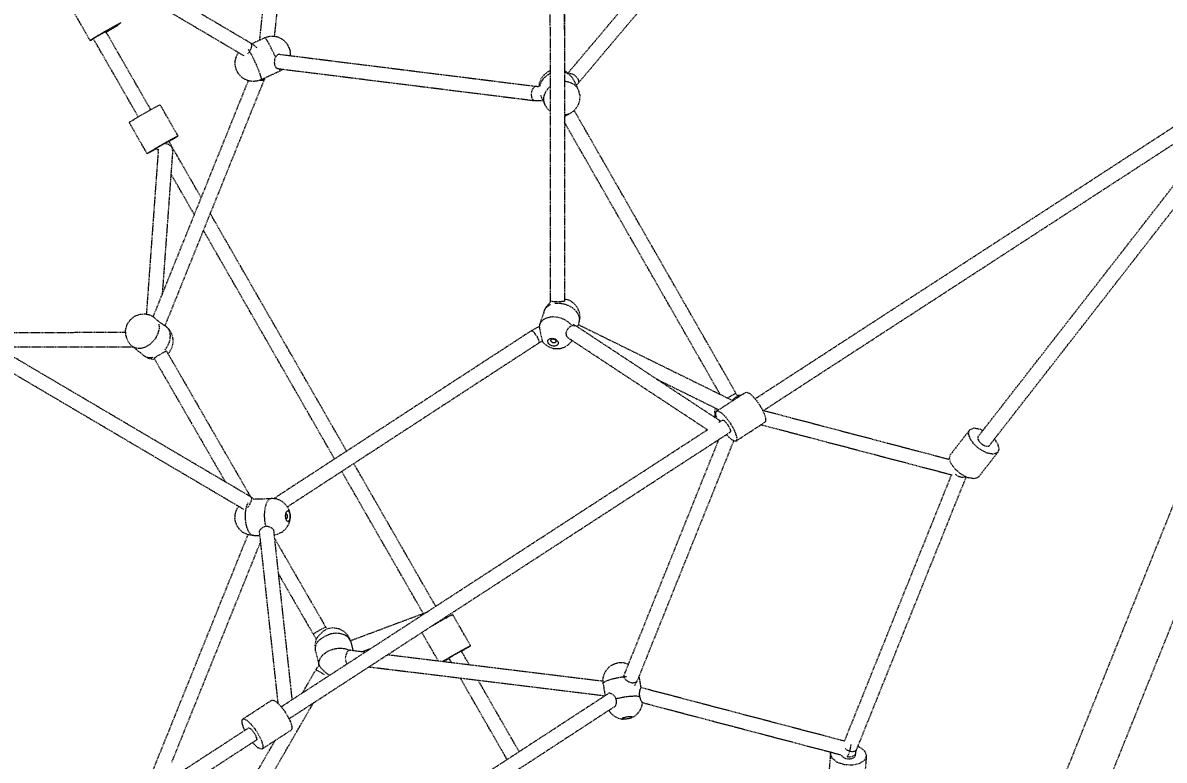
# Model space of a CAD drawing. Header units: millimetres. Extents: x -4083 to 4058, y -3576 to 3464.
# Drawn here: x 473 to 2061, y -401 to 624 of the extents above; entities that cross this region are included whole.
import ezdxf

# ---------------------------------------------------------------- set-up
doc = ezdxf.new("R2010")
doc.units = ezdxf.units.MM
doc.linetypes.add('HIDDEN', pattern=[1.905, 1.27, -0.635])
for name, color, linetype in [('DIKOM_ОБЪЕКТ', 7, 'Continuous'), ('DIKOM_РАЗМЕР_ЗОНА', 7, 'Continuous'), ('DIKOM_РАЗМЕР_ОБЪЕКТА', 7, 'Continuous')]:
    doc.layers.add(name, color=color, linetype=linetype)
doc.styles.add('style1', font='arialbd.ttf', dxfattribs={"width": 0.8})
doc.dimstyles.new('1-50', dxfattribs={"dimtxt": 300, "dimasz": 200, "dimexe": 100, "dimexo": 0, "dimgap": 100, "dimtad": 1, "dimtxsty": 'style1', "dimcen": 200, "dimclrd": 7, "dimclre": 7, "dimclrt": 7, "dimadec": 1, "dimazin": 2, "dimtfac": 1, "dimtmove": 0, "dimatfit": 2, "dimfxl": 0, "dimlwd": 25, "dimlwe": 18, "dimarcsym": 0})

# ---------------------------------------------------------------- blocks, each defined once
blk = doc.blocks.new('*D0')
at = {"layer": 'Defpoints', "color": 0, "transparency": 16777216}
for p in [(-1721.8, 671.9), (2519, 657.8), (2519, -1847.3)]:
    blk.add_point(p, dxfattribs=at)
at = {"layer": 'DIKOM_РАЗМЕР_ОБЪЕКТА', "color": 7, "lineweight": 18, "transparency": 16777216}
for p, q in [((-1721.8, 671.9), (-1721.8, -1947.3)), ((2519, 657.8), (2519, -1947.3))]:
    blk.add_line(p, q, dxfattribs=at)
at = {"layer": 'DIKOM_РАЗМЕР_ОБЪЕКТА', "color": 7, "lineweight": 25, "transparency": 16777216}
blk.add_line((-1521.8, -1847.3), (2319, -1847.3), dxfattribs=at)
at = {"layer": 'DIKOM_РАЗМЕР_ОБЪЕКТА', "color": 7, "transparency": 16777216}
for points in [[(-1521.8, -1814), (-1521.8, -1880.7), (-1721.8, -1847.3)], [(2319, -1814), (2319, -1880.7), (2519, -1847.3)]]:
    blk.add_solid(points, dxfattribs=at)
at = {"layer": 'DIKOM_РАЗМЕР_ОБЪЕКТА', "color": 7, "transparency": 16777216, "insert": (341, -1568.6), "char_height": 300, "attachment_point": 5, "style": 'style1'}
blk.add_mtext('{\\fArial|b0|i0|c204|p34;\\H1.16667x;4150}', dxfattribs=at)
blk = doc.blocks.new('*D3')
at = {"layer": 'Defpoints', "color": 0, "transparency": 16777216}
for p in [(-3254.8, 990.5), (4056.9, 952.4), (4056.9, -3475.9)]:
    blk.add_point(p, dxfattribs=at)
at = {"layer": 'DIKOM_РАЗМЕР_ЗОНА', "color": 7, "lineweight": 18, "transparency": 16777216}
for p, q in [((-3254.8, 990.5), (-3254.8, -3575.9)), ((4056.9, 952.4), (4056.9, -3575.9))]:
    blk.add_line(p, q, dxfattribs=at)
at = {"layer": 'DIKOM_РАЗМЕР_ЗОНА', "color": 7, "lineweight": 25, "transparency": 16777216}
blk.add_line((-3054.8, -3475.9), (3856.9, -3475.9), dxfattribs=at)
at = {"layer": 'DIKOM_РАЗМЕР_ЗОНА', "color": 7, "transparency": 16777216}
for points in [[(-3054.8, -3442.6), (-3054.8, -3509.2), (-3254.8, -3475.9)], [(3856.9, -3442.6), (3856.9, -3509.2), (4056.9, -3475.9)]]:
    blk.add_solid(points, dxfattribs=at)
at = {"layer": 'DIKOM_РАЗМЕР_ЗОНА', "color": 7, "transparency": 16777216, "insert": (401.1, -3197.1), "char_height": 300, "attachment_point": 5, "style": 'style1'}
blk.add_mtext('{\\fArial|b0|i0|c204|p34;\\H1.16667x;7300}', dxfattribs=at)

msp = doc.modelspace()

# ---------------------------------------------------------------- linework, layer by layer
at = {"layer": 'DIKOM_ОБЪЕКТ', "color": 7, "linetype": 'HIDDEN', "lineweight": 15}
for p, q in [((830.096, 867.369), (802.441, 599.964)), ((848.939, 855.15), (823.114, 605.438)), ((1231.738, 554.36), (1436.757, 797.27)), ((1245.862, 540.086), (1441.475, 771.852)), ((791.304, 595.553), (520.739, 755.049)), ((781.147, 578.323), (501.953, 742.907)), ((1206.736, 685.552), (1207.17, 236.963)), ((1226.744, 677.451), (1227.17, 236.983)), ((1227.633, 533.234), (1226.887, 677.437)), ((541.85, 643.024), (566.733, 599.676)), ((596.935, 617.707), (603.792, 621.468)), ((605.094, 620.529), (603.129, 619.285)), ((603.792, 621.468), (608.28, 623.789)), ((605.49, 620.85), (604.982, 621.736)), ((605.472, 620.84), (605.094, 620.529)), ((605.222, 621.317), (607.877, 622.974)), ((609.718, 624.35), (608.28, 623.789)), ((587.653, 611.795), (588.161, 610.91)), ((588.179, 610.92), (588.557, 611.231)), ((588.269, 610.929), (588.179, 610.92)), ((589.654, 611.596), (588.269, 610.929)), ((588.557, 611.231), (590.523, 612.476)), ((588.751, 613.079), (596.935, 617.707)), ((651.21, 503.527), (589.22, 611.518)), ((592.448, 613.104), (589.654, 611.596)), ((590.523, 612.476), (593.704, 614.377)), ((596.13, 615.175), (592.448, 613.104)), ((599.948, 617.383), (596.13, 615.175)), ((603.129, 619.285), (599.948, 617.383)), ((568.171, 600.238), (566.733, 599.677)), ((568.171, 600.238), (571.612, 602.018)), ((633.867, 493.565), (571.46, 602.284)), ((799.539, 589.457), (791.304, 595.553)), ((809.765, 603.317), (791.878, 595.128)), ((839.688, 596.689), (839.855, 596.479)), ((839.855, 596.479), (840.281, 595.857)), ((840.281, 595.857), (840.786, 595.022)), ((840.786, 595.022), (841.35, 594.004)), ((841.35, 594.004), (841.952, 592.843)), ((841.952, 592.843), (842.57, 591.582)), ((842.57, 591.582), (843.177, 590.272)), ((843.177, 590.272), (843.755, 588.958)), ((830.229, 580.61), (827.617, 579.953)), ((830.229, 580.61), (1187.708, 536.027)), ((845.325, 584.69), (845.455, 584.093)), ((845.752, 579.993), (845.455, 584.093)), ((845.623, 578.69), (845.752, 579.993)), ((1642.287, -1120.542), (2323.748, 574.158)), ((830.921, 557.11), (804.659, 545.086)), ((827.754, 560.764), (1185.233, 516.181)), ((830.921, 557.11), (835.211, 559.834)), ((1206.86, 557.701), (1205.615, 557.332)), ((654.542, 215.134), (787.125, 543.818)), ((671.175, 202.905), (809.974, 547)), ((803.229, 544.614), (805.453, 544.395)), ((809.974, 547), (810.132, 547.592)), ((1232.297, 553.925), (1232.834, 554.218)), ((1232.834, 554.218), (1236.208, 553.991)), ((1236.208, 553.991), (1239.981, 552.288)), ((1239.532, 545.209), (1245.978, 531.51)), ((1243.141, 537.539), (1245.862, 540.086)), ((1245.802, 546.027), (1246.698, 542.709)), ((1246.698, 542.709), (1245.862, 540.086)), ((1697.955, -1142.927), (2379.323, 551.54)), ((1187.708, 536.027), (1185.095, 535.37)), ((1187.708, 536.027), (1191.473, 535.942)), ((1204.602, 533.576), (1206.881, 535.775)), ((1818.251, 36.357), (2210.347, 539.713)), ((662.892, 509.8), (664.33, 510.361)), ((689.214, 467.014), (664.331, 510.362)), ((1185.233, 516.181), (1197.045, 516.14)), ((1193.548, 523.572), (1199.994, 509.873)), ((628.015, 490.077), (635.1, 494.3)), ((1233.91, 497.749), (1226.92, 495.702)), ((1226.922, 493.947), (1229.134, 495.268)), ((1229.134, 495.268), (1232.963, 497.472)), ((1240.405, 502.191), (1233.91, 497.749)), ((1240.353, 501.506), (1240.932, 501.73)), ((1240.932, 501.73), (1240.569, 502.404)), ((1465.606, 109.122), (1240.932, 501.73)), ((1492.084, 101.254), (2112.766, 504.461)), ((1802.473, 48.648), (2153.29, 499.011)), ((646.228, 442.339), (621.345, 485.687)), ((1443.494, 107.496), (1226.929, 485.931)), ((1502.968, 84.474), (2123.661, 487.69)), ((676.43, 460.37), (683.288, 464.131)), ((682.544, 462.624), (676.691, 459.136)), ((683.288, 464.131), (687.775, 466.452)), ((687.775, 466.452), (689.213, 467.013)), ((661.763, 448.405), (645.098, 219.136)), ((661.542, 445.355), (659.048, 449.698)), ((659.983, 450.952), (668.247, 455.742)), ((660.468, 450.686), (662.838, 452.131)), ((662.838, 452.131), (665.954, 453.965)), ((665.954, 453.965), (669.339, 455.908)), ((681.711, 446.955), (667.127, 246.334)), ((668.247, 455.742), (676.43, 460.37)), ((669.339, 455.908), (672.488, 457.668)), ((672.488, 457.668), (674.898, 458.966)), ((721.488, 381.097), (676.394, 459.655)), ((647.666, 442.901), (646.228, 442.34)), ((711.97, 357.503), (679.34, 414.347)), ((923.859, 28.549), (734.153, 359.033)), ((907.075, 17.615), (724.636, 335.439)), ((1198.757, 223.596), (1192.297, 204.262)), ((1198.757, 223.596), (1199.089, 224.481)), ((1206.421, 234.921), (1207.26, 235.452)), ((1207.17, 236.963), (1207.26, 235.452)), ((1246.957, 207.49), (1244.927, 201.413)), ((429.501, 193.743), (616.382, 193.818)), ((673.119, 201.34), (671.175, 202.905)), ((682.112, 186.474), (680.313, 192.069)), ((1180.539, 195.766), (823.256, -36.99)), ((1189.273, 200.671), (1180.539, 195.766)), ((1191.899, 201.736), (1189.273, 200.671)), ((1192.297, 204.262), (1191.899, 201.736)), ((1236.678, 203.71), (1234.332, 206.221)), ((1243.251, 202.517), (1239.179, 204.764)), ((1444.129, 70.101), (1243.251, 202.517)), ((1246.017, 204.677), (1461.169, 98.798)), ((791.037, -35.458), (428.461, 178.279)), ((1191.456, 179.008), (841.42, -49.026)), ((1196.03, 181.572), (1191.456, 179.008)), ((1191.456, 179.008), (1191.91, 179.997)), ((1207.027, 185.137), (1208.272, 185.435)), ((1208.272, 185.435), (1209.619, 185.526)), ((1209.657, 184.389), (1210.27, 184.535)), ((1214.122, 183.345), (1214.559, 182.873)), ((1425.827, 58.212), (1232.244, 185.819)), ((436.151, 173.745), (626.261, 173.822)), ((641.249, 161.755), (625.566, 174.381)), ((641.249, 161.755), (647.928, 157.884)), ((671.125, 169.671), (673.387, 172.719)), ((673.133, 167.704), (790.018, -34.857)), ((675.231, 164.068), (677.353, 166.092)), ((780.881, -52.687), (423.557, 157.953)), ((655.81, 157.708), (755.023, -14.228)), ((1355.597, 128.46), (1441.645, 86.115)), ((1438.593, 84.132), (1478.897, 110.314)), ((1462.849, 101.567), (1460.282, 99.147)), ((1465.028, 108.897), (1465.606, 109.122)), ((1466.841, 106.354), (1465.606, 109.122)), ((1466.841, 106.354), (1472.683, 106.277)), ((1472.003, 105.882), (1468.776, 104.972)), ((1484.748, 108.603), (1490.119, 103.685)), ((1490.119, 103.685), (1495.836, 96.613)), ((1495.836, 96.613), (1501.031, 88.462)), ((1436.3, 83.977), (1437.488, 88.161)), ((1444.444, 82.421), (1449.815, 77.503)), ((1501.031, 88.462), (1504.911, 80.475)), ((1503.922, 85.094), (1762.301, 17.182)), ((1441.523, 68.408), (1446.646, 71.736)), ((1465.594, 42.568), (1505.897, 68.75)), ((1500.577, 65.294), (1766.5, -4.601)), ((832.718, -327.084), (1425.827, 58.212)), ((843.601, -343.864), (1457.541, 54.964)), ((1454.372, 49.197), (1452.406, 51.628)), ((1459.743, 44.279), (1454.372, 49.197)), ((1790.639, 57.866), (1763.984, 23.646)), ((1789.211, 53.288), (1790.662, 57.888)), ((1791.303, 45.844), (1789.211, 53.288)), ((1805.661, 59.229), (1809.278, 57.384)), ((1309.739, -283.672), (1441.81, 44.745)), ((1328.295, -291.135), (1462.701, 43.089)), ((1817.277, 35.591), (1818.261, 36.383)), ((1825.093, 45.141), (1829.421, 39.161)), ((1829.421, 39.161), (1831.513, 31.717)), ((1762.555, 19.069), (1764.006, 23.669)), ((1764.647, 11.625), (1762.555, 19.069)), ((1830.084, 27.139), (1803.429, -7.08)), ((1831.513, 31.717), (1830.062, 27.117)), ((1030.44, -197.298), (917.047, 0.242)), ((1047.798, -187.364), (933.832, 11.176)), ((1770.514, 3.519), (1764.647, 11.625)), ((1778.994, -3.643), (1770.514, 3.519)), ((1616.622, -374.93), (1765.629, -4.372)), ((1633.428, -386.744), (1786.034, -7.233)), ((1788.407, -8.443), (1778.994, -3.643)), ((794.613, -38.104), (791.037, -35.458)), ((794.613, -38.104), (819.258, -37.315)), ((813.008, -42.448), (811.859, -44.956)), ((826.246, -38.064), (819.258, -37.315)), ((823.256, -36.99), (822.388, -37.65)), ((771.44, -51.509), (773.623, -48.408)), ((839.023, -59.581), (839.247, -58.27)), ((839.247, -58.27), (839.579, -57.103)), ((839.579, -57.103), (839.878, -56.377)), ((839.878, -56.377), (840.006, -56.125)), ((844.791, -56.827), (843.433, -52.717)), ((842.446, -74.756), (844.453, -69.867)), ((844.453, -69.867), (845.356, -65.23)), ((654.385, -415.605), (786.576, -87.892)), ((794.628, -88.95), (793.386, -88.823)), ((794.628, -88.95), (802.736, -88.69)), ((802.117, -82.993), (828.137, -322.258)), ((822.018, -81), (847.72, -317.339)), ((823.266, -92.475), (894.651, -216.184)), ((680.534, -404.244), (803.816, -98.616)), ((828.628, -141.784), (877.328, -226.18)), ((929.02, -235.183), (1035.303, -195.481)), ((1050.448, -210.085), (1058.631, -205.457)), ((1058.294, -205.648), (1057.77, -204.735)), ((1069.976, -199.374), (1071.414, -198.813)), ((1096.297, -242.16), (1071.415, -198.812)), ((894.651, -216.184), (896.398, -218.919)), ((896.728, -218.747), (896.398, -218.919)), ((1041.919, -215.032), (1050.448, -210.085)), ((877.328, -226.18), (881.665, -232.857)), ((924.341, -226.453), (920.172, -222.505)), ((924.46, -229.253), (921.926, -227.662)), ((927.497, -231.198), (924.341, -226.453)), ((929.505, -236.481), (927.497, -231.198)), ((929.505, -236.481), (929.264, -235.667)), ((929.505, -236.481), (932.645, -248.693)), ((1051.227, -263.203), (1028.429, -223.487)), ((880.286, -249.137), (885.586, -269.748)), ((924.312, -247.02), (927.252, -248.289)), ((929.097, -248.259), (950.102, -250.829)), ((945.724, -250.293), (957.967, -245.72)), ((1094.362, -268.481), (1083.477, -249.519)), ((1083.514, -248.805), (1090.372, -245.044)), ((1089.628, -246.55), (1083.775, -250.038)), ((1090.372, -245.044), (1094.859, -242.722)), ((1094.859, -242.722), (1096.297, -242.161)), ((880.949, -275.699), (885.363, -269.587)), ((980.996, -254.609), (1280.581, -291.266)), ((1069.559, -265.446), (1066.132, -259.476)), ((862.466, -307.759), (880.949, -275.699)), ((954.896, -271.565), (1283.431, -311.764)), ((1330.499, -285.654), (1330.876, -286.923)), ((1147.139, -400.597), (1081.999, -287.117)), ((1163.921, -389.659), (1106.802, -290.152)), ((1280.716, -295.089), (1283.432, -311.769)), ((1324.63, -297.286), (1328.295, -291.135)), ((1330.876, -286.923), (1333.07, -300.402)), ((1616.622, -374.93), (1333.07, -300.402)), ((1289.003, -308.138), (923.36, -546.443)), ((776.59, -496.759), (877.392, -321.913)), ((779.227, -344.206), (819.53, -318.024)), ((825.381, -319.735), (830.752, -324.653)), ((830.752, -324.653), (836.47, -331.725)), ((836.47, -331.725), (841.664, -339.876)), ((1297.61, -326.401), (934.645, -562.961)), ((1611.709, -394.318), (1335.627, -321.753)), ((841.664, -339.876), (845.544, -347.864)), ((1305.672, -344.034), (1309.084, -344.438)), ((1309.984, -344.456), (1309.084, -344.439)), ((1313.993, -344.111), (1312.577, -344.295)), ((1312.958, -341.235), (1314.383, -340.992)), ((1318.077, -343.24), (1316.796, -343.574)), ((1317.154, -340.692), (1318.392, -340.647)), ((1318.392, -340.647), (1319.47, -340.675)), ((692.697, -418.045), (787.279, -356.602)), ((782.156, -359.93), (780.213, -355.931)), ((806.227, -385.77), (846.531, -359.588)), ((701.7, -436.046), (798.175, -373.374)), ((758.547, -488.013), (824.236, -374.071)), ((795.005, -379.142), (793.04, -376.71)), ((800.376, -384.059), (795.005, -379.142)), ((1597.123, -391.706), (1593.789, -432.066)), ((1597.093, -392.412), (1597.146, -391.67)), ((1599.561, -398.921), (1597.093, -392.412)), ((1597.146, -391.67), (1597.611, -390.613)), ((1612.381, -394.495), (1612.459, -394.891)), ((1617.403, -385.31), (1620.539, -387.501)), ((1620.095, -396.34), (1622.869, -396.762)), ((1628.777, -389.367), (1631.923, -388.445)), ((1630.433, -394.69), (1632.119, -392.362)), ((1631.923, -388.445), (1633.428, -386.744)), ((1632.003, -394.587), (1632.243, -391.687)), ((1632.119, -392.362), (1632.243, -391.687)), ((1632.243, -391.687), (1632.473, -389.995)), ((1632.473, -389.995), (1632.871, -388.344)), ((1632.871, -388.344), (1633.428, -386.744)), ((1635.21, -382.312), (1637.595, -383.118)), ((1637.595, -383.118), (1644.515, -388.606)), ((1646.953, -395.822), (1643.619, -436.182)), ((1644.515, -388.606), (1646.982, -395.116)), ((1646.982, -395.116), (1646.93, -395.858))]:
    msp.add_line(p, q, dxfattribs=at)
for points in [[(593.704, 614.377), (597.521, 616.585), (601.203, 618.656), (603.997, 620.164), (605.382, 620.831), (605.472, 620.84)], [(607.877, 622.974), (609.714, 624.318), (609.718, 624.35)], [(566.733, 599.677), (566.737, 599.709), (568.574, 601.053), (573.402, 604.066)], [(571.465, 602.286), (571.614, 602.434), (572.887, 603.276), (575.263, 604.724), (578.38, 606.559), (581.764, 608.5), (584.9, 610.253)], [(573.402, 604.066), (580.488, 608.289), (588.751, 613.079)], [(584.9, 610.253), (586.895, 611.333), (587.745, 611.768)], [(587.65, 611.793), (588.428, 612.367), (590.37, 613.577)], [(839.688, 596.689), (836.795, 599.579), (833.06, 602.212), (828.41, 604.309), (822.804, 605.504), (816.332, 605.305), (809.765, 603.317)], [(786.225, 581.062), (789.169, 585.119), (791.324, 589.664), (792.114, 593.478), (791.304, 595.553)], [(813.279, 599.418), (812.131, 601.125), (811.167, 602.364), (810.408, 603.109), (809.87, 603.343), (809.765, 603.317)], [(822.374, 582.109), (820.763, 585.524), (819.143, 588.82), (817.55, 591.924), (816.019, 594.766), (814.585, 597.283), (813.279, 599.418)], [(843.755, 588.958), (844.275, 587.699), (844.722, 586.539), (845.076, 585.523), (845.325, 584.69)], [(772.665, 554.515), (771.775, 556.02), (771.083, 557.386), (770.498, 558.729), (769.96, 560.202), (769.454, 561.933), (769.032, 563.922), (768.752, 566.164), (768.677, 568.724), (768.885, 571.477), (769.441, 574.397), (770.58, 577.851), (772.204, 581.114), (773.464, 582.853)], [(787.018, 587.394), (788.324, 585.259), (789.758, 582.742), (791.289, 579.9), (792.882, 576.796), (794.502, 573.5), (796.113, 570.086), (797.678, 566.629), (799.163, 563.207), (800.534, 559.896), (801.762, 556.771), (802.817, 553.9), (803.678, 551.349), (804.324, 549.174), (804.742, 547.424), (804.921, 546.138), (804.858, 545.344), (804.659, 545.086)], [(824.221, 578.003), (823.939, 578.653), (822.374, 582.109)], [(823.637, 573.63), (823.077, 569.215), (823.689, 565.092), (825.352, 562.076), (827.754, 560.764)], [(827.617, 579.953), (825.257, 577.462), (823.637, 573.63)], [(845.275, 583.596), (845.14, 583.699), (844.809, 584.084)], [(830.921, 557.11), (831.119, 557.368), (831.182, 558.161), (831.003, 559.448), (830.779, 560.387)], [(1205.615, 557.332), (1199.006, 552.781), (1194.215, 546.526), (1191.574, 539.123), (1191.473, 535.942)], [(1231.682, 554.404), (1228.803, 556.645), (1227.51, 557.109)], [(804.659, 545.086), (799.341, 543.33), (794.372, 542.781), (789.921, 543.123), (786.021, 544.092), (782.68, 545.481), (779.843, 547.144), (777.464, 548.966), (775.506, 550.852), (773.919, 552.725), (772.665, 554.515)], [(805.453, 544.395), (808.933, 545.628), (809.974, 547)], [(1206.864, 553.773), (1203.869, 552.105), (1200.837, 549.863), (1198.156, 547.274), (1195.886, 544.399), (1194.077, 541.299), (1192.77, 538.045), (1192.276, 535.924)], [(1236.824, 549.394), (1234.478, 551.706), (1231.73, 553.632), (1228.643, 555.128), (1227.518, 555.474)], [(1227.582, 543.015), (1228.179, 543.008), (1231.732, 542.461), (1235.089, 541.429), (1238.176, 539.933)], [(1239.532, 545.209), (1238.718, 546.746), (1236.824, 549.394)], [(1239.981, 552.288), (1243.405, 549.446), (1245.802, 546.027)], [(1185.095, 535.37), (1182.735, 532.88), (1181.115, 529.048), (1180.556, 524.633), (1181.168, 520.509), (1182.83, 517.494), (1185.233, 516.181)], [(1199.994, 509.873), (1199.409, 511.259), (1198.537, 514.394), (1198.212, 517.669), (1198.44, 521.011), (1199.216, 524.347), (1200.523, 527.6), (1202.332, 530.7), (1204.602, 533.576)], [(1238.176, 539.933), (1240.923, 538.007), (1243.27, 535.695), (1245.164, 533.047), (1245.978, 531.51)], [(1245.978, 531.51), (1248.181, 523.986), (1247.968, 516.047), (1245.275, 508.49), (1240.405, 502.191)], [(651.547, 503.718), (658.405, 507.479), (662.892, 509.8)], [(1206.915, 501.388), (1204.53, 503.226), (1199.994, 509.873)], [(635.1, 494.3), (643.364, 499.09), (651.547, 503.718)], [(621.345, 485.688), (621.349, 485.72), (623.186, 487.064), (628.015, 490.077)], [(689.213, 467.013), (689.21, 466.981), (687.373, 465.637), (682.544, 462.624)], [(646.228, 442.34), (646.232, 442.372), (648.069, 443.716), (652.898, 446.729), (659.983, 450.952)], [(659.011, 448.984), (652.154, 445.223), (647.666, 442.901)], [(659.053, 449.701), (659.2, 449.848), (660.468, 450.686)], [(681.702, 446.948), (681.479, 449.337), (679.549, 452.742), (676.072, 455.145), (671.737, 456.069)], [(674.898, 458.966), (676.215, 459.61), (676.389, 459.652)], [(1227.167, 240.525), (1234.194, 238.284), (1240.22, 234.096), (1244.679, 228.561), (1247.421, 222.044), (1248.257, 214.836), (1246.957, 207.49)], [(1198.757, 223.596), (1201.776, 229.729), (1206.421, 234.921)], [(1199.089, 224.481), (1200.396, 226.874), (1202.205, 229.013), (1204.474, 230.851), (1207.155, 232.348), (1207.437, 232.452)], [(1226.935, 236.836), (1224.548, 236.522), (1220.184, 236.329), (1215.013, 236.308), (1210.42, 236.466), (1207.635, 236.759), (1207.17, 236.963)], [(1213.501, 234.189), (1217.024, 234.493), (1220.677, 234.374), (1224.38, 233.834), (1228.048, 232.885), (1231.6, 231.549), (1234.957, 229.856), (1238.044, 227.843), (1240.792, 225.555), (1243.138, 223.043), (1245.032, 220.364), (1246.431, 217.577), (1247.302, 214.745), (1247.628, 211.93), (1247.401, 209.196), (1246.957, 207.49)], [(616.573, 189.248), (616.248, 196.999), (618.572, 205.125), (623.265, 211.869), (629.408, 216.522), (636.313, 219.049), (643.479, 219.507), (650.747, 217.842), (654.709, 215.547)], [(1207.041, 214.856), (1203.726, 214.135), (1200.695, 213.014), (1198.015, 211.518), (1195.745, 209.68), (1193.936, 207.54), (1192.629, 205.148), (1192.297, 204.262)], [(1234.332, 206.221), (1231.584, 208.509), (1228.497, 210.523), (1225.14, 212.216), (1221.588, 213.552), (1217.92, 214.501), (1214.218, 215.041), (1210.564, 215.16), (1207.041, 214.856)], [(662.516, 205.174), (662.872, 202.061), (662.751, 198.771), (662.155, 195.379), (661.098, 191.96), (659.603, 188.59), (657.703, 185.345), (655.442, 182.297), (652.869, 179.515), (650.043, 177.06), (647.025, 174.987), (643.884, 173.343), (640.69, 172.164), (637.514, 171.477), (634.427, 171.297), (631.498, 171.628), (628.793, 172.463), (626.371, 173.782), (625.566, 174.381)], [(680.313, 192.069), (677.277, 197.102), (673.119, 201.34)], [(678.199, 192.548), (677.373, 195.415), (676.097, 197.973), (674.398, 200.164), (673.119, 201.34)], [(673.387, 172.719), (675.286, 175.964), (676.781, 179.333), (677.838, 182.752), (678.434, 186.145), (678.555, 189.434), (678.199, 192.548)], [(1191.91, 179.997), (1191.282, 183.098), (1189.239, 187.349), (1186.327, 191.609), (1183.326, 194.739), (1181.042, 195.898), (1180.539, 195.766)], [(1232.244, 185.819), (1230.139, 188.189), (1229.291, 192.597), (1230.71, 197.425), (1234.015, 201.38), (1238.319, 203.403), (1242.471, 202.952)], [(677.353, 166.092), (680.952, 172.563), (682.507, 179.45), (682.112, 186.474)], [(1195.948, 181.708), (1197.32, 179.425), (1204.238, 173.898), (1212.149, 171.157), (1220.163, 171.08)], [(1213.704, 174.608), (1212.357, 174.518), (1210.954, 174.638), (1209.552, 174.964), (1208.204, 175.486), (1206.965, 176.181), (1205.876, 177.027), (1204.987, 177.986), (1204.329, 179.023), (1203.927, 180.099), (1203.796, 181.171), (1203.943, 182.202), (1204.36, 183.146), (1205.032, 183.971), (1205.933, 184.643), (1207.027, 185.137)], [(1209.091, 180.398), (1208.653, 180.87), (1208.329, 181.381), (1208.132, 181.91), (1208.067, 182.437), (1208.139, 182.945), (1208.163, 183.022)], [(1208.163, 183.022), (1208.345, 183.409), (1208.676, 183.815), (1209.119, 184.146), (1209.657, 184.389)], [(1212.943, 179.208), (1212.28, 179.163), (1211.59, 179.222), (1210.9, 179.383), (1210.237, 179.64), (1209.626, 179.982), (1209.091, 180.398)], [(1209.619, 185.526), (1211.022, 185.406), (1212.424, 185.079)], [(1210.27, 184.535), (1210.933, 184.58), (1211.623, 184.521), (1212.313, 184.36)], [(1212.313, 184.36), (1212.976, 184.104), (1213.586, 183.761), (1214.122, 183.345)], [(1212.424, 185.079), (1213.772, 184.557), (1215.012, 183.862), (1216.1, 183.016)], [(1215.049, 180.721), (1214.868, 180.334), (1214.537, 179.928), (1214.094, 179.598), (1213.555, 179.355), (1212.943, 179.208)], [(1216.1, 183.016), (1216.989, 182.057), (1217.647, 181.02), (1218.05, 179.945), (1218.18, 178.872), (1218.034, 177.841), (1217.616, 176.897), (1216.944, 176.072), (1216.043, 175.401), (1214.949, 174.906), (1213.704, 174.608)], [(1214.559, 182.873), (1214.883, 182.363), (1215.081, 181.834), (1215.145, 181.306), (1215.073, 180.799), (1215.049, 180.721)], [(1220.163, 171.08), (1226.813, 173.033), (1232.655, 176.681), (1237.342, 181.823), (1237.58, 182.301)], [(641.249, 161.755), (642.054, 161.156), (644.476, 159.836)], [(644.476, 159.836), (647.181, 159.002), (650.11, 158.671)], [(650.11, 158.671), (653.197, 158.851), (655.014, 159.244)], [(666.694, 164.285), (662.841, 162.068), (659.311, 159.978), (656.803, 158.429), (655.814, 157.726), (655.81, 157.708)], [(673.133, 167.704), (672.403, 167.402), (670.106, 166.188), (666.694, 164.285)], [(647.928, 157.884), (655.951, 156.168), (655.989, 156.172)], [(1453.808, 102.66), (1458.276, 105.231), (1462.383, 107.514), (1465.028, 108.897)], [(1468.776, 104.972), (1465.702, 103.523), (1462.849, 101.567)], [(1478.901, 110.302), (1480.541, 110.618), (1484.748, 108.603)], [(1437.056, 74.764), (1436.694, 75.667), (1436.3, 83.977)], [(1439.322, 73.27), (1437.605, 79.016), (1437.836, 83.24), (1438.598, 84.12)], [(1438.598, 84.12), (1440.237, 84.436), (1444.444, 82.421)], [(1439.636, 84.81), (1439.806, 86.23), (1439.985, 86.932)], [(1504.911, 80.475), (1506.885, 73.866), (1506.654, 69.642), (1505.893, 68.763)], [(1446.646, 71.736), (1447.945, 71.673), (1449.874, 70.344)], [(1449.815, 77.503), (1455.533, 70.431), (1460.727, 62.28), (1464.607, 54.293), (1466.582, 47.684), (1466.351, 43.46), (1465.589, 42.581)], [(1449.874, 70.344), (1452.14, 67.954), (1454.398, 64.864), (1456.308, 61.543), (1457.577, 58.494), (1458.011, 56.184), (1457.541, 54.964)], [(1790.662, 57.888), (1791.308, 58.596), (1797.179, 60.716), (1805.661, 59.229)], [(1802.463, 48.622), (1802.016, 47.723), (1802.239, 44.997), (1804.071, 41.778), (1807.149, 38.702), (1810.863, 36.378), (1814.478, 35.268), (1817.277, 35.591)], [(1465.589, 42.581), (1463.949, 42.264), (1459.743, 44.279)], [(1830.062, 27.117), (1829.416, 26.409), (1823.544, 24.289), (1815.062, 25.776), (1805.649, 30.576), (1797.169, 37.738), (1791.303, 45.844)], [(1770.526, -3.485), (1773.985, -5.902), (1778.159, -7.431)], [(1778.159, -7.431), (1782.222, -7.768), (1785.369, -6.847)], [(1803.406, -7.103), (1802.76, -7.81), (1796.889, -9.93), (1788.407, -8.443)], [(793.386, -88.823), (791.774, -88.16), (790.208, -86.947), (788.722, -85.211), (787.35, -82.991), (786.123, -80.338), (785.067, -77.309), (784.207, -73.973), (783.561, -70.404), (783.145, -66.682), (782.966, -62.891), (783.031, -59.114), (783.336, -55.436), (783.875, -51.94), (784.636, -48.703), (785.602, -45.798), (786.752, -43.289)], [(785.955, -49.952), (788.9, -45.896), (791.056, -41.351), (791.847, -37.536), (791.037, -35.458)], [(811.859, -44.956), (810.892, -47.862), (810.131, -51.099), (809.592, -54.595)], [(819.258, -37.315), (818.879, -37.343), (817.284, -37.811), (815.752, -38.835), (814.316, -40.392), (813.008, -42.448)], [(826.069, -38.045), (826.043, -38.017), (823.759, -36.858), (823.256, -36.99)], [(843.433, -52.717), (841.124, -48.483), (837.521, -44.241), (832.53, -40.566), (826.246, -38.064)], [(794.628, -88.95), (786.68, -87.941), (779.473, -84.528), (774.31, -79.839), (771.009, -74.759), (769.178, -69.775), (768.452, -65.096), (768.573, -60.632), (769.492, -56.2), (771.44, -51.509)], [(809.592, -54.595), (809.287, -58.273), (809.223, -62.05), (809.401, -65.841), (809.818, -69.563), (810.464, -73.132), (811.324, -76.468)], [(839.061, -63.864), (838.927, -62.432), (838.915, -60.988), (839.023, -59.581)], [(839.204, -58.524), (839.358, -58.466), (839.428, -58.46)], [(839.428, -58.46), (839.662, -58.494), (839.961, -58.66), (840.246, -58.959), (840.502, -59.378)], [(840.006, -56.125), (840.511, -55.372), (841.076, -54.873), (841.679, -54.647)], [(840.502, -59.378), (840.722, -59.901), (840.896, -60.507), (841.018, -61.175), (841.084, -61.88), (841.09, -62.59), (841.037, -63.282), (840.927, -63.927), (840.763, -64.502), (840.553, -64.983)], [(841.679, -54.647), (842.297, -54.704), (842.905, -55.041), (843.482, -55.649), (844.003, -56.499), (844.45, -57.562), (844.804, -58.795), (845.052, -60.151), (845.186, -61.584), (845.199, -63.028), (845.091, -64.434), (844.866, -65.745), (844.534, -66.913), (844.107, -67.891)], [(845.356, -65.23), (845.42, -60.94), (844.791, -56.827)], [(822.757, -87.795), (827.601, -86.981), (833.86, -84.055), (838.988, -79.678), (842.446, -74.756)], [(839.664, -66.454), (839.31, -65.221), (839.061, -63.864)], [(840.553, -64.983), (840.305, -65.353), (840.027, -65.599), (839.73, -65.71), (839.66, -65.716)], [(840.243, -67.766), (840.11, -67.516), (839.664, -66.454)], [(844.107, -67.891), (843.603, -68.643), (843.038, -69.143), (842.435, -69.369), (841.817, -69.312), (841.209, -68.975), (840.631, -68.367), (840.243, -67.766)], [(1058.631, -205.457), (1065.489, -201.696), (1069.976, -199.374)], [(888.211, -219.603), (884.359, -221.819), (880.829, -223.909), (878.321, -225.459), (877.332, -226.162), (877.328, -226.18)], [(894.651, -216.184), (893.921, -216.485), (891.624, -217.699), (888.211, -219.603)], [(920.172, -222.505), (913.255, -218.814), (904.814, -217.399), (896.728, -218.747)], [(881.665, -232.857), (881.109, -233.871), (879.533, -241.243), (880.286, -249.137)], [(883.852, -236.223), (883.285, -236.881), (881.658, -239.464), (880.55, -242.122), (879.986, -244.796), (879.978, -247.425), (880.286, -249.137)], [(921.926, -227.662), (919.012, -226.409), (915.782, -225.523), (912.309, -225.023), (908.67, -224.921), (904.947, -225.218), (901.223, -225.908), (901.129, -225.935)], [(929.264, -235.667), (928.17, -233.3), (926.557, -231.146), (924.46, -229.253)], [(885.586, -269.748), (885.278, -268.036), (885.286, -265.407), (885.85, -262.734), (886.958, -260.075), (888.585, -257.492), (890.695, -255.041), (893.241, -252.777), (896.165, -250.751)], [(896.165, -250.751), (899.402, -249.007), (902.881, -247.586), (906.523, -246.519), (910.247, -245.829), (913.97, -245.532), (917.609, -245.634), (921.082, -246.134), (924.312, -247.02)], [(929.097, -248.259), (927.717, -248.366), (924.778, -250.489), (922.671, -254.674), (921.96, -259.8), (922.836, -264.494)], [(1066.137, -259.473), (1066.284, -259.326), (1067.552, -258.488), (1069.922, -257.043), (1073.038, -255.209), (1076.423, -253.267), (1079.572, -251.506)], [(1067.067, -258.222), (1075.331, -253.433), (1083.514, -248.805)], [(1079.572, -251.506), (1081.982, -250.209), (1083.299, -249.564), (1083.473, -249.522)], [(1096.297, -242.161), (1096.294, -242.193), (1094.457, -243.537), (1089.628, -246.55)], [(1057.532, -263.974), (1059.982, -262.445), (1067.067, -258.222)], [(1066.095, -260.191), (1059.238, -263.952), (1058.877, -264.139)], [(1280.716, -295.089), (1280.49, -288.713), (1281.633, -283.143), (1283.706, -278.448), (1286.359, -274.639), (1289.24, -271.73), (1292.278, -269.49), (1295.241, -267.892), (1298.039, -266.809), (1300.597, -266.133), (1303.068, -265.743), (1305.608, -265.597)], [(1305.608, -265.597), (1308.529, -265.743), (1311.79, -266.313), (1315.323, -267.449), (1316.105, -267.842)], [(880.949, -275.699), (881.531, -275.925), (884.176, -277.315), (888.278, -279.61), (892.738, -282.196)], [(1298.802, -287.034), (1302.472, -286.3), (1306.216, -285.671)], [(1306.216, -285.671), (1309.951, -285.161), (1313.593, -284.782)], [(1309.739, -283.672), (1309.764, -286.324), (1312.1, -289.617), (1316.289, -292.317)], [(1280.716, -295.089), (1280.807, -294.418), (1281.428, -293.544), (1282.594, -292.614), (1284.277, -291.647), (1286.442, -290.667), (1289.038, -289.694), (1292.009, -288.75), (1295.288, -287.857), (1298.802, -287.034)], [(1316.289, -292.317), (1321.209, -293.701), (1325.542, -293.397)], [(1325.542, -293.397), (1328.127, -291.487), (1328.295, -291.135)], [(1330.327, -286.08), (1330.351, -286.093), (1330.848, -286.797), (1330.876, -286.923)], [(1324.844, -312.5), (1321.628, -312.596), (1318.16, -312.836), (1314.518, -313.216), (1310.784, -313.726), (1307.039, -314.355), (1303.37, -315.089), (1299.856, -315.912), (1298.724, -316.22)], [(1331.449, -312.944), (1330.242, -312.747), (1327.737, -312.551), (1324.844, -312.5)], [(819.535, -318.037), (821.175, -317.721), (825.381, -319.735)], [(1288.791, -332.149), (1290.347, -334.713), (1294.06, -338.551), (1297.996, -341.258), (1301.93, -343.03), (1305.672, -344.034)], [(1322.699, -341.276), (1325.906, -339.163), (1329.064, -336.264), (1331.951, -332.465), (1334.278, -327.65), (1335.628, -321.781), (1335.627, -321.753)], [(780.213, -355.931), (778.239, -349.322), (778.47, -345.098), (779.231, -344.219)], [(779.231, -344.219), (780.871, -343.903), (785.077, -345.917)], [(785.077, -345.917), (790.448, -350.835), (796.166, -357.908), (801.361, -366.058), (805.241, -374.046), (807.215, -380.655), (806.984, -384.878), (806.223, -385.758)], [(845.544, -347.864), (847.519, -354.472), (847.288, -358.696), (846.526, -359.576)], [(1309.084, -344.439), (1308.907, -344.428), (1308.03, -344.329), (1307.389, -344.16), (1307.009, -343.93), (1306.905, -343.647), (1307.082, -343.321), (1307.135, -343.268)], [(1307.135, -343.268), (1307.532, -342.967), (1308.238, -342.596), (1309.173, -342.223), (1310.3, -341.863)], [(1312.577, -344.295), (1311.223, -344.411), (1309.984, -344.456)], [(1310.3, -341.863), (1311.58, -341.529), (1312.958, -341.235)], [(1316.796, -343.574), (1315.419, -343.868), (1313.993, -344.111)], [(1314.383, -340.992), (1315.799, -340.808), (1317.154, -340.692)], [(1319.627, -342.722), (1319.204, -342.88), (1318.077, -343.24)], [(1319.47, -340.675), (1320.347, -340.774), (1320.987, -340.943), (1321.105, -340.993)], [(1321.105, -340.993), (1321.367, -341.173), (1321.471, -341.455), (1321.294, -341.782), (1320.844, -342.136), (1320.138, -342.507), (1319.627, -342.722)], [(787.279, -356.602), (788.579, -356.666), (790.508, -357.994), (792.773, -360.385), (795.032, -363.474), (796.941, -366.795), (798.211, -369.844), (798.645, -372.154), (798.175, -373.374)], [(1620.089, -396.498), (1620.754, -396.163), (1622.237, -393.602), (1623.82, -389.23), (1625.079, -384.218), (1625.676, -379.91), (1625.65, -379.633)], [(806.223, -385.758), (804.583, -386.074), (800.376, -384.059)], [(1646.93, -395.858), (1644.509, -401.358), (1637.585, -406.096), (1627.582, -408.391), (1616.481, -407.789), (1606.48, -404.409), (1599.561, -398.921)], [(1612.459, -394.891), (1614.619, -397.293), (1618.249, -398.997), (1622.629, -399.663), (1626.892, -399.162), (1630.193, -397.591)], [(1620.539, -387.501), (1624.714, -389.03), (1628.777, -389.367)], [(1622.869, -396.762), (1627.132, -396.261), (1630.433, -394.69)], [(1630.193, -397.591), (1631.879, -395.262), (1631.997, -394.595)]]:
    msp.add_lwpolyline(points, dxfattribs=at)
for centre, radius, start, end in [((712.345, 273.576), 81.788, 225.194908, 239.777009), ((1445.606, 243.201), 257.073, 189.282235, 193.870917), ((641.716, 194.331), 25.651, 191.428058, 232.12843), ((812.669, -88.005), 11.682, 36.846961, 154.591295), ((917.59, -256.396), 43.042, 118.990496, 145.398555), ((917.29, -272.73), 49.507, 109.053426, 132.487979), ((927.697, -239.256), 51.992, 215.907985, 237.933263), ((931.858, -261.693), 9.446, 197.248446, 218.043066), ((1350.95, -309.089), 19.878, 154.084053, 219.572042), ((1287.264, -320.117), 12.105, 328.72383, 81.73977)]:
    msp.add_arc(centre, radius, start, end, dxfattribs=at)

# ---------------------------------------------------------------- dimensions: what is measured, and where the dimension line sits
at = {"layer": 'DIKOM_РАЗМЕР_ЗОНА'}
dim = msp.add_linear_dim(base=(4056.891, -3475.905), p1=(-3254.753, 990.525), p2=(4056.891, 952.358), text='{\\fArial|b0|i0|c204|p34;\\H1.16667x;7300}', dimstyle='1-50', dxfattribs=at)
dim.commit()
dim.dimension.update_dxf_attribs({"geometry": '*D3', "text_midpoint": (401.069, -3475.905), "dimtype": 160})
at = {"layer": 'DIKOM_РАЗМЕР_ОБЪЕКТА'}
dim = msp.add_linear_dim(base=(2518.954, -1847.325), p1=(-1721.806, 671.902), p2=(2518.954, 657.829), text='{\\fArial|b0|i0|c204|p34;\\H1.16667x;4150}', dimstyle='1-50', dxfattribs=at)
dim.commit()
dim.dimension.update_dxf_attribs({"geometry": '*D0', "text_midpoint": (341, -1847.325), "dimtype": 160})

doc.saveas('drawing.dxf')
